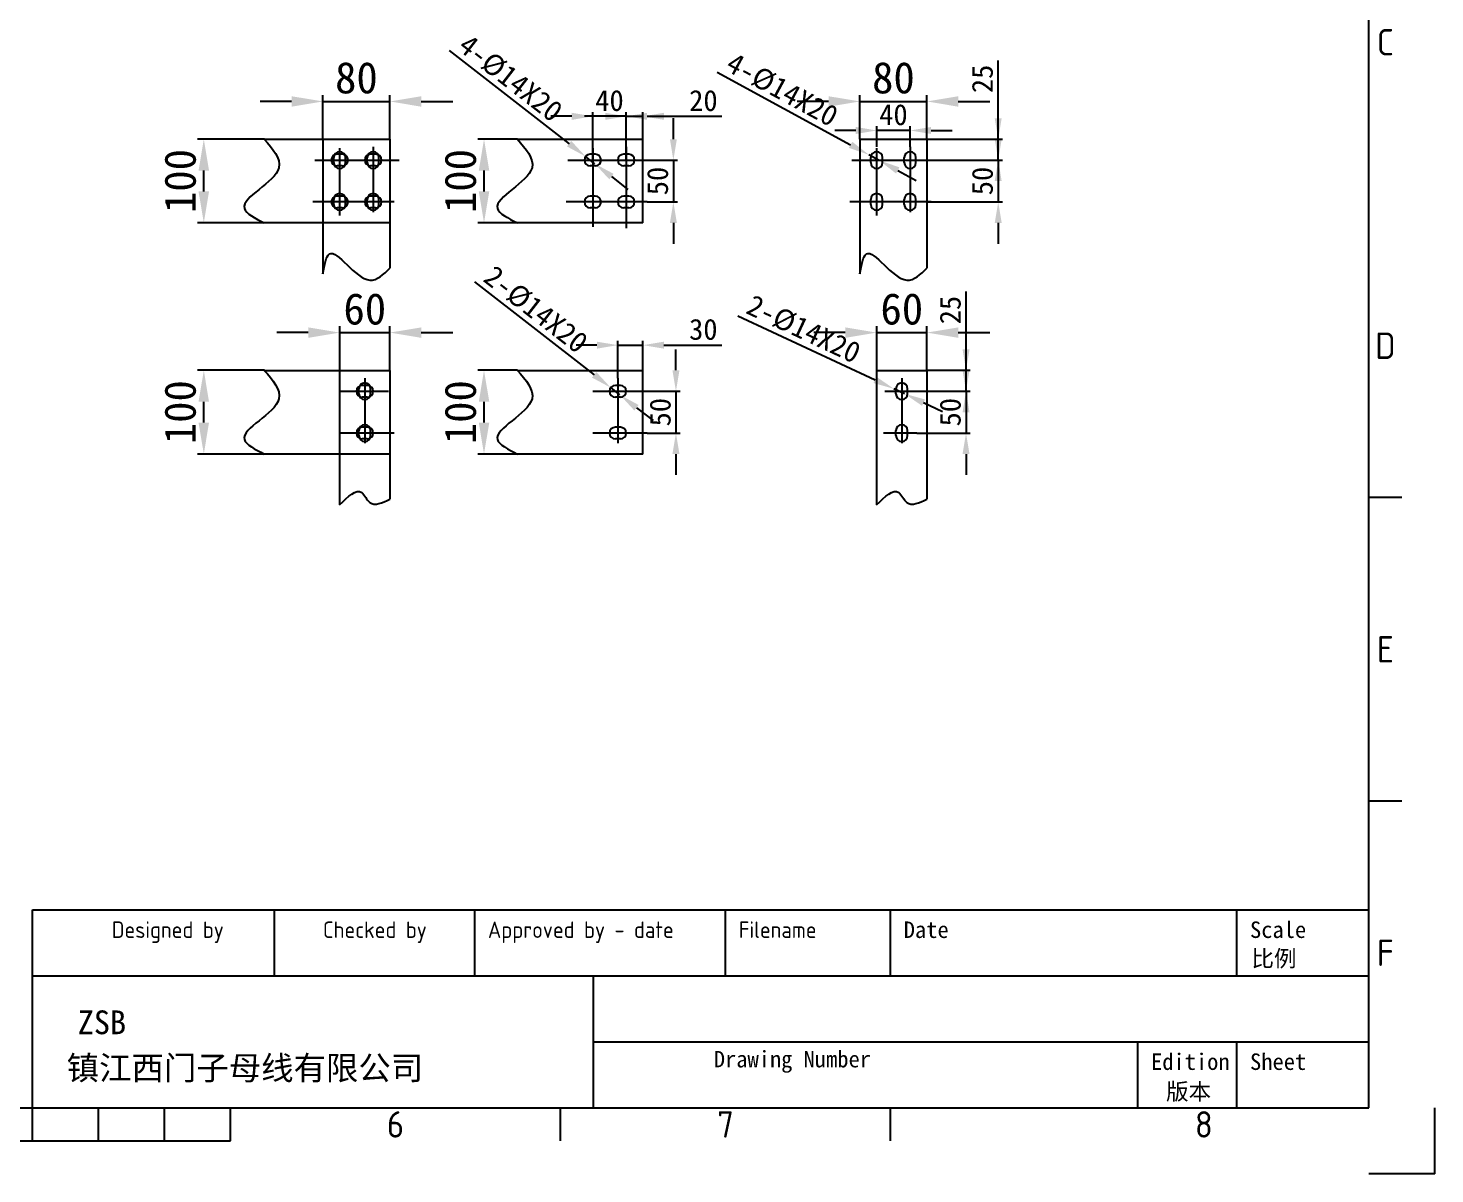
# Model space of a CAD drawing. Header units: millimetres. Extents: x 574498 to 1170950, y -60215 to -53982.
# Drawn here: x 586041 to 587722, y -59727 to -58358 of the extents above; entities that cross this region are included whole.
import ezdxf
from ezdxf.enums import TextEntityAlignment as Align

# ---------------------------------------------------------------- set-up
doc = ezdxf.new("R2010")
doc.units = ezdxf.units.MM
for name, color, linetype in [('01', 7, 'Continuous'), ('FRAME025', 7, 'Continuous'), ('FRAME050', 6, 'Continuous'), ('FRAME070', 5, 'Continuous'), ('FRAME200', 8, 'Continuous')]:
    doc.layers.add(name, color=color, linetype=linetype)
doc.styles.add('ISOCP', font='isocp.shx')
doc.styles.get("Standard").update_dxf_attribs({"font": ''})
doc.styles.add('STYLE2', font='', dxfattribs={"height": 7})
doc.styles.get('Standard').set_extended_font_data('NSimSun')
doc.styles.get('STYLE2').set_extended_font_data('SimSun')
doc.dimstyles.new('ISO-25', dxfattribs={"dimtxt": 2.5, "dimasz": 2.5, "dimexe": 1.25, "dimexo": 0.625, "dimtad": 1, "dimtxsty": 'Standard', "dimcen": 2.5, "dimadec": 0, "dimazin": 0, "dimtfac": 1, "dimtmove": 0, "dimatfit": 3, "dimfxl": 1, "dimarcsym": 0})

# ---------------------------------------------------------------- blocks, each defined once
blk = doc.blocks.new('*D288')
at = {"layer": '01', "color": 0, "lineweight": -2}
for p, q in [((586356, -58445.1), (586318.5, -58445.1)), ((586393.5, -58490.2), (586393.5, -58437.6)), ((586393.5, -58445.1), (586473.5, -58445.1)), ((586473.5, -58490.2), (586473.5, -58437.6)), ((586511, -58445.1), (586548.5, -58445.1))]:
    blk.add_line(p, q, dxfattribs=at)
at = {"layer": '01', "color": 0}
for points in [[(586356, -58438.9), (586356, -58451.4), (586393.5, -58445.1)], [(586511, -58438.9), (586511, -58451.4), (586473.5, -58445.1)]]:
    blk.add_solid(points, dxfattribs=at)
at = {"layer": 'Defpoints', "color": 0}
for p in [(586473.5, -58445.1), (586393.5, -58490.2), (586473.5, -58490.2)]:
    blk.add_point(p, dxfattribs=at)
at = {"layer": '01', "color": 0, "insert": (586433.5, -58417), "char_height": 37.5, "attachment_point": 5}
blk.add_mtext('80', dxfattribs=at)
blk = doc.blocks.new('*D289')
at = {"layer": '01', "color": 0, "lineweight": -2}
for p, q in [((586323.5, -58490.2), (586243.7, -58490.2)), ((586251.2, -58552.7), (586251.2, -58527.7)), ((586323.5, -58590.2), (586243.7, -58590.2))]:
    blk.add_line(p, q, dxfattribs=at)
at = {"layer": '01', "color": 0}
for points in [[(586244.9, -58527.7), (586257.4, -58527.7), (586251.2, -58490.2)], [(586244.9, -58552.7), (586257.4, -58552.7), (586251.2, -58590.2)]]:
    blk.add_solid(points, dxfattribs=at)
at = {"layer": 'Defpoints', "color": 0}
for p in [(586251.2, -58490.2), (586323.5, -58490.2), (586323.5, -58590.2)]:
    blk.add_point(p, dxfattribs=at)
at = {"layer": '01', "color": 0, "insert": (586223.1, -58540.2), "char_height": 37.5, "attachment_point": 5, "rotation": 90}
blk.add_mtext('100', dxfattribs=at)
blk = doc.blocks.new('*D290')
at = {"layer": '01', "color": 0, "lineweight": -2}
for p, q in [((586413.5, -58766.4), (586413.5, -58713.8)), ((586473.5, -58766.4), (586473.5, -58713.8)), ((586376, -58721.3), (586338.5, -58721.3)), ((586413.5, -58721.3), (586473.5, -58721.3)), ((586511, -58721.3), (586548.5, -58721.3))]:
    blk.add_line(p, q, dxfattribs=at)
at = {"layer": '01', "color": 0}
for points in [[(586376, -58715.1), (586376, -58727.6), (586413.5, -58721.3)], [(586511, -58715.1), (586511, -58727.6), (586473.5, -58721.3)]]:
    blk.add_solid(points, dxfattribs=at)
at = {"layer": 'Defpoints', "color": 0}
for p in [(586473.5, -58721.3), (586413.5, -58766.4), (586473.5, -58766.4)]:
    blk.add_point(p, dxfattribs=at)
at = {"layer": '01', "color": 0, "insert": (586443.5, -58693.2), "char_height": 37.5, "attachment_point": 5}
blk.add_mtext('60', dxfattribs=at)
blk = doc.blocks.new('*D291')
at = {"layer": '01', "color": 0, "lineweight": -2}
for p, q in [((586323.5, -58766.4), (586243.7, -58766.4)), ((586251.2, -58828.9), (586251.2, -58803.9)), ((586323.5, -58866.4), (586243.7, -58866.4))]:
    blk.add_line(p, q, dxfattribs=at)
at = {"layer": '01', "color": 0}
for points in [[(586244.9, -58803.9), (586257.4, -58803.9), (586251.2, -58766.4)], [(586244.9, -58828.9), (586257.4, -58828.9), (586251.2, -58866.4)]]:
    blk.add_solid(points, dxfattribs=at)
at = {"layer": 'Defpoints', "color": 0}
for p in [(586251.2, -58766.4), (586323.5, -58766.4), (586323.5, -58866.4)]:
    blk.add_point(p, dxfattribs=at)
at = {"layer": '01', "color": 0, "insert": (586223.1, -58816.4), "char_height": 37.5, "attachment_point": 5, "rotation": 90}
blk.add_mtext('100', dxfattribs=at)
blk = doc.blocks.new('*D302')
at = {"layer": '01', "color": 0, "lineweight": -2}
for p, q in [((586625.8, -58490.2), (586578.4, -58490.2)), ((586585.9, -58552.7), (586585.9, -58527.7)), ((586625.8, -58590.2), (586578.4, -58590.2))]:
    blk.add_line(p, q, dxfattribs=at)
at = {"layer": '01', "color": 0}
for points in [[(586579.7, -58527.7), (586592.2, -58527.7), (586585.9, -58490.2)], [(586579.7, -58552.7), (586592.2, -58552.7), (586585.9, -58590.2)]]:
    blk.add_solid(points, dxfattribs=at)
at = {"layer": 'Defpoints', "color": 0}
for p in [(586585.9, -58490.2), (586625.8, -58490.2), (586625.8, -58590.2)]:
    blk.add_point(p, dxfattribs=at)
at = {"layer": '01', "color": 0, "insert": (586557.8, -58540.2), "char_height": 37.5, "attachment_point": 5, "rotation": 90}
blk.add_mtext('100', dxfattribs=at)
blk = doc.blocks.new('*D303')
at = {"layer": '01', "color": 0, "lineweight": -2}
for p, q in [((586997.5, -58445.1), (586960, -58445.1)), ((587035, -58490.2), (587035, -58437.6)), ((587035, -58445.1), (587115, -58445.1)), ((587115, -58490.2), (587115, -58437.6)), ((587152.5, -58445.1), (587190, -58445.1))]:
    blk.add_line(p, q, dxfattribs=at)
at = {"layer": '01', "color": 0}
for points in [[(586997.5, -58438.9), (586997.5, -58451.4), (587035, -58445.1)], [(587152.5, -58438.9), (587152.5, -58451.4), (587115, -58445.1)]]:
    blk.add_solid(points, dxfattribs=at)
at = {"layer": 'Defpoints', "color": 0}
for p in [(587115, -58445.1), (587035, -58490.2), (587115, -58490.2)]:
    blk.add_point(p, dxfattribs=at)
at = {"layer": '01', "color": 0, "insert": (587075, -58417), "char_height": 37.5, "attachment_point": 5}
blk.add_mtext('80', dxfattribs=at)
blk = doc.blocks.new('*D304')
at = {"layer": '01', "color": 0, "lineweight": -2}
for p, q in [((586755.8, -58499.4), (586755.8, -58457.9)), ((586775.8, -58491.2), (586775.8, -58457.9)), ((586730.8, -58462.9), (586705.8, -58462.9)), ((586755.8, -58462.9), (586775.8, -58462.9)), ((586800.8, -58462.9), (586870.2, -58462.9))]:
    blk.add_line(p, q, dxfattribs=at)
at = {"layer": '01', "color": 0}
for points in [[(586730.8, -58458.7), (586730.8, -58467.1), (586755.8, -58462.9)], [(586800.8, -58458.7), (586800.8, -58467.1), (586775.8, -58462.9)]]:
    blk.add_solid(points, dxfattribs=at)
at = {"layer": 'Defpoints', "color": 0}
for p in [(586775.8, -58462.9), (586775.8, -58491.2), (586755.8, -58499.4)]:
    blk.add_point(p, dxfattribs=at)
at = {"layer": '01', "color": 0, "insert": (586848, -58444.2), "char_height": 25, "attachment_point": 5}
blk.add_mtext('20', dxfattribs=at)
blk = doc.blocks.new('*D305')
at = {"layer": '01', "color": 0, "lineweight": -2}
for p, q in [((586715.8, -58515.2), (586715.8, -58457.9)), ((586755.8, -58515.2), (586755.8, -58457.9)), ((586690.8, -58462.9), (586665.8, -58462.9)), ((586755.8, -58462.9), (586715.8, -58462.9)), ((586780.8, -58462.9), (586805.8, -58462.9))]:
    blk.add_line(p, q, dxfattribs=at)
at = {"layer": '01', "color": 0}
for points in [[(586690.8, -58458.7), (586690.8, -58467.1), (586715.8, -58462.9)], [(586780.8, -58458.7), (586780.8, -58467.1), (586755.8, -58462.9)]]:
    blk.add_solid(points, dxfattribs=at)
at = {"layer": 'Defpoints', "color": 0}
for p in [(586715.8, -58462.9), (586715.8, -58515.2), (586755.8, -58515.2)]:
    blk.add_point(p, dxfattribs=at)
at = {"layer": '01', "color": 0, "insert": (586735.8, -58444.2), "char_height": 25, "attachment_point": 5}
blk.add_mtext('40', dxfattribs=at)
blk = doc.blocks.new('*D306')
at = {"layer": '01', "color": 0, "lineweight": -2}
for p, q in [((586812.1, -58490.2), (586812.1, -58465.2)), ((586786.9, -58515.2), (586817.1, -58515.2)), ((586812.1, -58515.2), (586812.1, -58565.2)), ((586780.8, -58565.2), (586817.1, -58565.2)), ((586812.1, -58590.2), (586812.1, -58615.2))]:
    blk.add_line(p, q, dxfattribs=at)
at = {"layer": '01', "color": 0}
for points in [[(586808, -58490.2), (586816.3, -58490.2), (586812.1, -58515.2)], [(586808, -58590.2), (586816.3, -58590.2), (586812.1, -58565.2)]]:
    blk.add_solid(points, dxfattribs=at)
at = {"layer": 'Defpoints', "color": 0}
for p in [(586786.9, -58515.2), (586780.8, -58565.2), (586812.1, -58565.2)]:
    blk.add_point(p, dxfattribs=at)
at = {"layer": '01', "color": 0, "insert": (586793.4, -58540.2), "char_height": 25, "attachment_point": 5, "rotation": 90}
blk.add_mtext('50', dxfattribs=at)
blk = doc.blocks.new('*D307')
at = {"layer": '01', "color": 0, "lineweight": -2}
for p, q in [((587055, -58499.4), (587055, -58474.8)), ((587095, -58499.4), (587095, -58474.8)), ((587030, -58479.8), (587005, -58479.8)), ((587095, -58479.8), (587055, -58479.8)), ((587120, -58479.8), (587145, -58479.8))]:
    blk.add_line(p, q, dxfattribs=at)
at = {"layer": '01', "color": 0}
for points in [[(587030, -58475.6), (587030, -58484), (587055, -58479.8)], [(587120, -58475.6), (587120, -58484), (587095, -58479.8)]]:
    blk.add_solid(points, dxfattribs=at)
at = {"layer": 'Defpoints', "color": 0}
for p in [(587055, -58479.8), (587055, -58499.4), (587095, -58499.4)]:
    blk.add_point(p, dxfattribs=at)
at = {"layer": '01', "color": 0, "insert": (587075, -58461.1), "char_height": 25, "attachment_point": 5}
blk.add_mtext('40', dxfattribs=at)
blk = doc.blocks.new('*D308')
at = {"layer": '01', "color": 0, "lineweight": -2}
for p, q in [((587200.2, -58465.2), (587200.2, -58396.2)), ((587115, -58490.2), (587205.2, -58490.2)), ((587200.2, -58515.2), (587200.2, -58490.2)), ((587126, -58515.2), (587205.2, -58515.2)), ((587200.2, -58540.2), (587200.2, -58565.2))]:
    blk.add_line(p, q, dxfattribs=at)
at = {"layer": '01', "color": 0}
for points in [[(587196, -58465.2), (587204.3, -58465.2), (587200.2, -58490.2)], [(587196, -58540.2), (587204.3, -58540.2), (587200.2, -58515.2)]]:
    blk.add_solid(points, dxfattribs=at)
at = {"layer": 'Defpoints', "color": 0}
for p in [(587115, -58490.2), (587200.2, -58490.2), (587126, -58515.2)]:
    blk.add_point(p, dxfattribs=at)
at = {"layer": '01', "color": 0, "insert": (587181.4, -58418.2), "char_height": 25, "attachment_point": 5, "rotation": 90}
blk.add_mtext('25', dxfattribs=at)
blk = doc.blocks.new('*D309')
at = {"layer": '01', "color": 0, "lineweight": -2}
for p, q in [((587200.2, -58490.2), (587200.2, -58465.2)), ((587115, -58515.2), (587205.2, -58515.2)), ((587200.2, -58515.2), (587200.2, -58565.2)), ((587115, -58565.2), (587205.2, -58565.2)), ((587200.2, -58590.2), (587200.2, -58615.2))]:
    blk.add_line(p, q, dxfattribs=at)
at = {"layer": '01', "color": 0}
for points in [[(587196, -58490.2), (587204.3, -58490.2), (587200.2, -58515.2)], [(587196, -58590.2), (587204.3, -58590.2), (587200.2, -58565.2)]]:
    blk.add_solid(points, dxfattribs=at)
at = {"layer": 'Defpoints', "color": 0}
for p in [(587115, -58515.2), (587115, -58565.2), (587200.2, -58565.2)]:
    blk.add_point(p, dxfattribs=at)
at = {"layer": '01', "color": 0, "insert": (587181.4, -58540.2), "char_height": 25, "attachment_point": 5, "rotation": 90}
blk.add_mtext('50', dxfattribs=at)
blk = doc.blocks.new('*D310')
at = {"layer": '01', "color": 0, "lineweight": -2}
for p, q in [((586544.3, -58384.3), (586687.5, -58495.6)), ((586718.3, -58519.5), (586707.3, -58510.9)), ((586738.1, -58534.9), (586757.8, -58550.2))]:
    blk.add_line(p, q, dxfattribs=at)
at = {"layer": '01', "color": 0}
for points in [[(586690.1, -58492.3), (586685, -58498.9), (586707.3, -58510.9)], [(586740.6, -58531.6), (586735.5, -58538.1), (586718.3, -58519.5)]]:
    blk.add_solid(points, dxfattribs=at)
at = {"layer": 'Defpoints', "color": 0}
for p in [(586707.3, -58510.9), (586718.3, -58519.5)]:
    blk.add_point(p, dxfattribs=at)
at = {"layer": '01', "color": 0, "insert": (586617.6, -58417.5), "char_height": 25, "attachment_point": 5, "rotation": 322.1492}
blk.add_mtext('4-%%C14X20', dxfattribs=at)
blk = doc.blocks.new('*D311')
at = {"layer": '01', "color": 0, "lineweight": -2}
for p, q in [((586864.5, -58410.3), (587023.8, -58496.9)), ((587058.1, -58515.6), (587045.8, -58508.9)), ((587080.1, -58527.5), (587102, -58539.4))]:
    blk.add_line(p, q, dxfattribs=at)
at = {"layer": '01', "color": 0}
for points in [[(587025.8, -58493.3), (587021.8, -58500.6), (587045.8, -58508.9)], [(587082.1, -58523.8), (587078.1, -58531.2), (587058.1, -58515.6)]]:
    blk.add_solid(points, dxfattribs=at)
at = {"layer": 'Defpoints', "color": 0}
for p in [(587045.8, -58508.9), (587058.1, -58515.6)]:
    blk.add_point(p, dxfattribs=at)
at = {"layer": '01', "color": 0, "insert": (586942.1, -58431.2), "char_height": 25, "attachment_point": 5, "rotation": 331.4669}
blk.add_mtext('4-%%C14X20', dxfattribs=at)
blk = doc.blocks.new('*D312')
at = {"layer": '01', "color": 0, "lineweight": -2}
for p, q in [((586625.8, -58766.4), (586578.4, -58766.4)), ((586585.9, -58828.9), (586585.9, -58803.9)), ((586625.8, -58866.4), (586578.4, -58866.4))]:
    blk.add_line(p, q, dxfattribs=at)
at = {"layer": '01', "color": 0}
for points in [[(586579.7, -58803.9), (586592.2, -58803.9), (586585.9, -58766.4)], [(586579.7, -58828.9), (586592.2, -58828.9), (586585.9, -58866.4)]]:
    blk.add_solid(points, dxfattribs=at)
at = {"layer": 'Defpoints', "color": 0}
for p in [(586585.9, -58766.4), (586625.8, -58766.4), (586625.8, -58866.4)]:
    blk.add_point(p, dxfattribs=at)
at = {"layer": '01', "color": 0, "insert": (586557.8, -58816.4), "char_height": 37.5, "attachment_point": 5, "rotation": 90}
blk.add_mtext('100', dxfattribs=at)
blk = doc.blocks.new('*D313')
at = {"layer": '01', "color": 0, "lineweight": -2}
for p, q in [((587055, -58766.4), (587055, -58713.8)), ((587115, -58766.4), (587115, -58713.8)), ((587017.5, -58721.3), (586980, -58721.3)), ((587055, -58721.3), (587115, -58721.3)), ((587152.5, -58721.3), (587190, -58721.3))]:
    blk.add_line(p, q, dxfattribs=at)
at = {"layer": '01', "color": 0}
for points in [[(587017.5, -58715.1), (587017.5, -58727.6), (587055, -58721.3)], [(587152.5, -58715.1), (587152.5, -58727.6), (587115, -58721.3)]]:
    blk.add_solid(points, dxfattribs=at)
at = {"layer": 'Defpoints', "color": 0}
for p in [(587115, -58721.3), (587055, -58766.4), (587115, -58766.4)]:
    blk.add_point(p, dxfattribs=at)
at = {"layer": '01', "color": 0, "insert": (587085, -58693.2), "char_height": 37.5, "attachment_point": 5}
blk.add_mtext('60', dxfattribs=at)
blk = doc.blocks.new('*D314')
at = {"layer": '01', "color": 0, "lineweight": -2}
for p, q in [((586745.8, -58775.6), (586745.8, -58731.3)), ((586775.8, -58766.4), (586775.8, -58731.3)), ((586720.8, -58736.3), (586695.8, -58736.3)), ((586745.8, -58736.3), (586775.8, -58736.3)), ((586800.8, -58736.3), (586870, -58736.3))]:
    blk.add_line(p, q, dxfattribs=at)
at = {"layer": '01', "color": 0}
for points in [[(586720.8, -58732.2), (586720.8, -58740.5), (586745.8, -58736.3)], [(586800.8, -58732.2), (586800.8, -58740.5), (586775.8, -58736.3)]]:
    blk.add_solid(points, dxfattribs=at)
at = {"layer": 'Defpoints', "color": 0}
for p in [(586775.8, -58736.3), (586745.8, -58775.6), (586775.8, -58766.4)]:
    blk.add_point(p, dxfattribs=at)
at = {"layer": '01', "color": 0, "insert": (586847.9, -58717.6), "char_height": 25, "attachment_point": 5}
blk.add_mtext('30', dxfattribs=at)
blk = doc.blocks.new('*D315')
at = {"layer": '01', "color": 0, "lineweight": -2}
for p, q in [((586815.2, -58766.4), (586815.2, -58741.4)), ((586774.2, -58791.4), (586820.2, -58791.4)), ((586815.2, -58791.4), (586815.2, -58841.4)), ((586780.8, -58841.4), (586820.2, -58841.4)), ((586815.2, -58866.4), (586815.2, -58891.4))]:
    blk.add_line(p, q, dxfattribs=at)
at = {"layer": '01', "color": 0}
for points in [[(586811, -58766.4), (586819.4, -58766.4), (586815.2, -58791.4)], [(586811, -58866.4), (586819.4, -58866.4), (586815.2, -58841.4)]]:
    blk.add_solid(points, dxfattribs=at)
at = {"layer": 'Defpoints', "color": 0}
for p in [(586774.2, -58791.4), (586780.8, -58841.4), (586815.2, -58841.4)]:
    blk.add_point(p, dxfattribs=at)
at = {"layer": '01', "color": 0, "insert": (586796.5, -58816.4), "char_height": 25, "attachment_point": 5, "rotation": 90}
blk.add_mtext('50', dxfattribs=at)
blk = doc.blocks.new('*D316')
at = {"layer": '01', "color": 0, "lineweight": -2}
for p, q in [((587161.7, -58766.4), (587161.7, -58741.4)), ((587103.5, -58791.4), (587166.7, -58791.4)), ((587161.7, -58791.4), (587161.7, -58841.4)), ((587103, -58841.4), (587166.7, -58841.4)), ((587161.7, -58866.4), (587161.7, -58891.4))]:
    blk.add_line(p, q, dxfattribs=at)
at = {"layer": '01', "color": 0}
for points in [[(587157.6, -58766.4), (587165.9, -58766.4), (587161.7, -58791.4)], [(587157.6, -58866.4), (587165.9, -58866.4), (587161.7, -58841.4)]]:
    blk.add_solid(points, dxfattribs=at)
at = {"layer": 'Defpoints', "color": 0}
for p in [(587103.5, -58791.4), (587103, -58841.4), (587161.7, -58841.4)]:
    blk.add_point(p, dxfattribs=at)
at = {"layer": '01', "color": 0, "insert": (587143, -58816.4), "char_height": 25, "attachment_point": 5, "rotation": 90}
blk.add_mtext('50', dxfattribs=at)
blk = doc.blocks.new('*D317')
at = {"layer": '01', "color": 0, "lineweight": -2}
for p, q in [((587161.7, -58741.4), (587161.7, -58672.4)), ((587115, -58766.4), (587166.7, -58766.4)), ((587161.7, -58791.4), (587161.7, -58766.4)), ((587115, -58791.4), (587166.7, -58791.4)), ((587161.7, -58816.4), (587161.7, -58841.4))]:
    blk.add_line(p, q, dxfattribs=at)
at = {"layer": '01', "color": 0}
for points in [[(587157.6, -58741.4), (587165.9, -58741.4), (587161.7, -58766.4)], [(587157.6, -58816.4), (587165.9, -58816.4), (587161.7, -58791.4)]]:
    blk.add_solid(points, dxfattribs=at)
at = {"layer": 'Defpoints', "color": 0}
for p in [(587115, -58766.4), (587161.7, -58766.4), (587115, -58791.4)]:
    blk.add_point(p, dxfattribs=at)
at = {"layer": '01', "color": 0, "insert": (587143, -58694.4), "char_height": 25, "attachment_point": 5, "rotation": 90}
blk.add_mtext('25', dxfattribs=at)
blk = doc.blocks.new('*D318')
at = {"layer": '01', "color": 0, "lineweight": -2}
for p, q in [((586574.7, -58660.8), (586717.5, -58771.8)), ((586748.3, -58795.7), (586737.3, -58787.1)), ((586768.1, -58811.1), (586787.8, -58826.4))]:
    blk.add_line(p, q, dxfattribs=at)
at = {"layer": '01', "color": 0}
for points in [[(586720.1, -58768.5), (586715, -58775.1), (586737.3, -58787.1)], [(586770.6, -58807.8), (586765.5, -58814.4), (586748.3, -58795.7)]]:
    blk.add_solid(points, dxfattribs=at)
at = {"layer": 'Defpoints', "color": 0}
for p in [(586737.3, -58787.1), (586748.3, -58795.7)]:
    blk.add_point(p, dxfattribs=at)
at = {"layer": '01', "color": 0, "insert": (586647.8, -58693.8), "char_height": 25, "attachment_point": 5, "rotation": 322.1492}
blk.add_mtext('2-%%C14X20', dxfattribs=at)
blk = doc.blocks.new('*D319')
at = {"layer": '01', "color": 0, "lineweight": -2}
for p, q in [((586889.2, -58701.2), (587053, -58777.9)), ((587088.3, -58794.4), (587075.6, -58788.5)), ((587110.9, -58805), (587133.6, -58815.6))]:
    blk.add_line(p, q, dxfattribs=at)
at = {"layer": '01', "color": 0}
for points in [[(587054.7, -58774.1), (587051.2, -58781.6), (587075.6, -58788.5)], [(587112.7, -58801.2), (587109.2, -58808.8), (587088.3, -58794.4)]]:
    blk.add_solid(points, dxfattribs=at)
at = {"layer": 'Defpoints', "color": 0}
for p in [(587075.6, -58788.5), (587088.3, -58794.4)]:
    blk.add_point(p, dxfattribs=at)
at = {"layer": '01', "color": 0, "insert": (586967.7, -58717.3), "char_height": 25, "attachment_point": 5, "rotation": 334.932}
blk.add_mtext('2-%%C14X20', dxfattribs=at)

msp = doc.modelspace()

# ---------------------------------------------------------------- linework, layer by layer
at = {"layer": '01', "color": 4}
for p, q in [((586323.45209, -58490.21845), (586473.45209, -58490.21845)), ((586393.45209, -58490.21845), (586393.45209, -58651.02496)), ((586473.45209, -58490.21845), (586473.45209, -58644.25104)), ((586625.80212, -58490.21845), (586775.80212, -58490.21845)), ((586775.80212, -58590.21845), (586775.80212, -58491.24148)), ((587034.95151, -58490.21845), (587034.95151, -58651.02496)), ((587034.95151, -58490.21845), (587114.95151, -58490.21845)), ((587114.95151, -58490.21845), (587114.95151, -58644.25104)), ((586406.45209, -58518.21845), (586406.45209, -58512.21845)), ((586416.45209, -58508.21845), (586410.45209, -58508.21845)), ((586413.45209, -58501.1259), (586413.45209, -58581.24569)), ((586420.45209, -58518.21845), (586420.45209, -58512.21845)), ((586446.45209, -58518.21845), (586446.45209, -58512.21845)), ((586456.45209, -58508.21845), (586450.45209, -58508.21845)), ((586453.45209, -58499.38301), (586453.45209, -58577.22835)), ((586460.45209, -58518.21845), (586460.45209, -58512.21845)), ((586718.80212, -58508.21845), (586712.80212, -58508.21845)), ((586715.80212, -58501.1259), (586715.80212, -58594.76682)), ((586758.80212, -58508.21845), (586752.80212, -58508.21845)), ((586755.80212, -58499.38301), (586755.80212, -58596.72474)), ((587047.95151, -58518.21845), (587047.95151, -58512.21845)), ((587054.95151, -58501.1259), (587054.95151, -58581.24569)), ((587061.95151, -58518.21845), (587061.95151, -58512.21845)), ((587087.95151, -58518.21845), (587087.95151, -58512.21845)), ((587094.95151, -58499.38301), (587094.95151, -58577.22835)), ((587101.95151, -58518.21845), (587101.95151, -58512.21845)), ((586383.82799, -58515.21845), (586484.50115, -58515.21845)), ((586416.45209, -58522.21845), (586410.45209, -58522.21845)), ((586456.45209, -58522.21845), (586450.45209, -58522.21845)), ((586686.17801, -58515.21845), (586786.85117, -58515.21845)), ((586718.80212, -58522.21845), (586712.80212, -58522.21845)), ((586758.80212, -58522.21845), (586752.80212, -58522.21845)), ((587025.32741, -58515.21845), (587126.00057, -58515.21845)), ((586406.45209, -58568.21845), (586406.45209, -58562.21845)), ((586416.45209, -58558.21845), (586410.45209, -58558.21845)), ((586420.45209, -58568.21845), (586420.45209, -58562.21845)), ((586446.45209, -58568.21845), (586446.45209, -58562.21845)), ((586456.45209, -58558.21845), (586450.45209, -58558.21845)), ((586460.45209, -58568.21845), (586460.45209, -58562.21845)), ((586718.80212, -58558.21845), (586712.80212, -58558.21845)), ((586758.80212, -58558.21845), (586752.80212, -58558.21845)), ((587047.95151, -58568.21845), (587047.95151, -58562.21845)), ((587061.95151, -58568.21845), (587061.95151, -58562.21845)), ((587087.95151, -58568.21845), (587087.95151, -58562.21845)), ((587101.95151, -58568.21845), (587101.95151, -58562.21845)), ((586478.45209, -58565.21845), (586381.55946, -58565.21845)), ((586416.45209, -58572.21845), (586410.45209, -58572.21845)), ((586456.45209, -58572.21845), (586450.45209, -58572.21845)), ((586780.80212, -58565.21845), (586683.90948, -58565.21845)), ((586718.80212, -58572.21845), (586712.80212, -58572.21845)), ((586758.80212, -58572.21845), (586752.80212, -58572.21845)), ((587119.95151, -58565.21845), (587023.05888, -58565.21845)), ((586473.45209, -58590.21845), (586323.45209, -58590.21845)), ((586775.80212, -58590.21845), (586625.80212, -58590.21845)), ((586323.45209, -58766.42604), (586473.45209, -58766.42604)), ((586413.45209, -58766.42604), (586413.45209, -58927.23256)), ((586443.45209, -58775.5906), (586443.45209, -58853.43594)), ((586473.45209, -58766.42604), (586473.45209, -58920.45863)), ((586625.80212, -58766.42604), (586775.80212, -58766.42604)), ((586745.80212, -58775.5906), (586745.80212, -58853.43594)), ((586775.80212, -58866.42604), (586775.80212, -58766.42604)), ((587054.95151, -58766.42604), (587054.95151, -58927.23256)), ((587054.95151, -58766.42604), (587114.95151, -58766.42604)), ((587084.95151, -58775.5906), (587084.95151, -58853.43594)), ((587114.95151, -58766.42604), (587114.95151, -58920.45863)), ((586413.45209, -58791.42604), (586471.87514, -58791.42604)), ((586436.45209, -58794.42604), (586436.45209, -58788.42604)), ((586446.45209, -58784.42604), (586440.45209, -58784.42604)), ((586446.45209, -58798.42604), (586440.45209, -58798.42604)), ((586450.45209, -58794.42604), (586450.45209, -58788.42604)), ((586715.80212, -58791.42604), (586774.22516, -58791.42604)), ((586748.80212, -58784.42604), (586742.80212, -58784.42604)), ((586748.80212, -58798.42604), (586742.80212, -58798.42604)), ((587064.67427, -58791.42604), (587103.47967, -58791.42604)), ((587077.95151, -58794.42604), (587077.95151, -58788.42604)), ((587091.95151, -58794.42604), (587091.95151, -58788.42604)), ((586478.45209, -58841.42604), (586413.45209, -58841.42604)), ((586436.45209, -58844.42604), (586436.45209, -58838.42604)), ((586446.45209, -58834.42604), (586440.45209, -58834.42604)), ((586446.45209, -58848.42604), (586440.45209, -58848.42604)), ((586450.45209, -58844.42604), (586450.45209, -58838.42604)), ((586780.80212, -58841.42604), (586715.80212, -58841.42604)), ((586748.80212, -58834.42604), (586742.80212, -58834.42604)), ((586748.80212, -58848.42604), (586742.80212, -58848.42604)), ((587102.98231, -58841.42604), (587063.10481, -58841.42604)), ((587077.95151, -58844.42604), (587077.95151, -58838.42604)), ((587091.95151, -58844.42604), (587091.95151, -58838.42604)), ((586473.45209, -58866.42604), (586323.45209, -58866.42604)), ((586775.80212, -58866.42604), (586625.80212, -58866.42604))]:
    msp.add_line(p, q, dxfattribs=at)
for centre, start, end in [((586410.45209, -58515.21845), 90, 270), ((586413.45209, -58512.21845), 0, 180), ((586416.45209, -58515.21845), 270, 90), ((586450.45209, -58515.21845), 90, 270), ((586453.45209, -58512.21845), 0, 180), ((586456.45209, -58515.21845), 270, 90), ((586712.80212, -58515.21845), 90, 270), ((586718.80212, -58515.21845), 270, 90), ((586752.80212, -58515.21845), 90, 270), ((586758.80212, -58515.21845), 270, 90), ((587054.95151, -58512.21845), 0, 180), ((587094.95151, -58512.21845), 0, 180), ((586413.45209, -58518.21845), 180, 0), ((586453.45209, -58518.21845), 180, 0), ((587054.95151, -58518.21845), 180, 0), ((587094.95151, -58518.21845), 180, 0), ((586410.45209, -58565.21845), 90, 270), ((586413.45209, -58562.21845), 0, 180), ((586416.45209, -58565.21845), 270, 90), ((586450.45209, -58565.21845), 90, 270), ((586453.45209, -58562.21845), 0, 180), ((586456.45209, -58565.21845), 270, 90), ((586712.80212, -58565.21845), 90, 270), ((586718.80212, -58565.21845), 270, 90), ((586752.80212, -58565.21845), 90, 270), ((586758.80212, -58565.21845), 270, 90), ((587054.95151, -58562.21845), 0, 180), ((587094.95151, -58562.21845), 0, 180), ((586413.45209, -58568.21845), 180, 0), ((586453.45209, -58568.21845), 180, 0), ((587054.95151, -58568.21845), 180, 0), ((587094.95151, -58568.21845), 180, 0), ((586443.45209, -58788.42604), 0, 180), ((587084.95151, -58788.42604), 0, 180), ((586440.45209, -58791.42604), 90, 270), ((586443.45209, -58794.42604), 180, 0), ((586446.45209, -58791.42604), 270, 90), ((586742.80212, -58791.42604), 90, 270), ((586748.80212, -58791.42604), 270, 90), ((587084.95151, -58794.42604), 180, 0), ((586443.45209, -58838.42604), 0, 180), ((587084.95151, -58838.42604), 0, 180), ((586440.45209, -58841.42604), 90, 270), ((586443.45209, -58844.42604), 180, 0), ((586446.45209, -58841.42604), 270, 90), ((586742.80212, -58841.42604), 90, 270), ((586748.80212, -58841.42604), 270, 90), ((587084.95151, -58844.42604), 180, 0)]:
    msp.add_arc(centre, 7, start, end, dxfattribs=at)
for points in [[(586323.45209, -58490.21845), (586340.88883, -58524.29574), (586299.60904, -58572.8464), (586323.45209, -58590.21845)], [(586625.80212, -58490.21845), (586643.23885, -58524.29574), (586601.95906, -58572.8464), (586625.80212, -58590.21845)], [(586393.45209, -58651.02496), (586401.18586, -58627.31757), (586449.49091, -58658.64496), (586473.45209, -58644.25104)], [(587034.95151, -58651.02496), (587042.68528, -58627.31757), (587090.99032, -58658.64496), (587114.95151, -58644.25104)], [(586323.45209, -58766.42604), (586340.88883, -58800.50333), (586299.60904, -58849.05399), (586323.45209, -58866.42604)], [(586625.80212, -58766.42604), (586643.23885, -58800.50333), (586601.95906, -58849.05399), (586625.80212, -58866.42604)], [(586413.45209, -58927.23256), (586439.96087, -58912.57019), (586449.49091, -58924.20219), (586473.45209, -58920.45863)], [(587054.95151, -58927.23256), (587081.46029, -58912.57019), (587090.99032, -58924.20219), (587114.95151, -58920.45863)]]:
    msp.add_spline(points, degree=3, dxfattribs=at)
at = {"layer": 'FRAME050'}
for p, q in [((587682.35506, -58918.32387), (587642.93074, -58918.32387)), ((587682.35506, -59281.02761), (587642.93074, -59281.02761)), ((586046.52939, -59687.09811), (586046.52939, -59647.67379)), ((586125.37803, -59687.09811), (586125.37803, -59647.67379)), ((586204.22667, -59687.09811), (586204.22667, -59647.67379)), ((586283.07531, -59687.09811), (586283.07531, -59647.67379)), ((586677.31851, -59687.09811), (586677.31851, -59647.67379)), ((587071.56171, -59687.09811), (587071.56171, -59647.67379)), ((585494.58891, -59687.09811), (586283.07531, -59687.09811))]:
    msp.add_line(p, q, dxfattribs=at)
at = {"layer": 'FRAME070'}
for p, q in [((587642.93074, -59647.67379), (587642.93074, -57463.56646)), ((586046.52939, -59647.67379), (586046.52939, -59411.12787)), ((586046.52939, -59411.12787), (587642.93074, -59411.12787)), ((586335.67182, -59489.97651), (586335.67182, -59411.12787)), ((586574.81528, -59489.97651), (586574.81528, -59411.12787)), ((586874.44011, -59489.97651), (586874.44011, -59411.12787)), ((587071.56171, -59489.97651), (587071.56171, -59411.12787)), ((587485.23346, -59489.97651), (587485.23346, -59411.12787)), ((586046.52939, -59489.97651), (587642.93074, -59489.97651)), ((586716.74283, -59647.67379), (586716.74283, -59489.97651)), ((586716.74283, -59568.82515), (587642.93074, -59568.82515)), ((587366.9605, -59647.67379), (587366.9605, -59568.82515)), ((587485.23346, -59647.67379), (587485.23346, -59568.82515)), ((584628.52598, -59647.67379), (587642.93074, -59647.67379))]:
    msp.add_line(p, q, dxfattribs=at)
at = {"layer": 'FRAME200'}
for q in [(587721.77938, -59647.67379), (587642.93074, -59726.52243)]:
    msp.add_line((587721.77938, -59726.52243), q, dxfattribs=at)

# ---------------------------------------------------------------- texts
at = {"color": 7, "style": 'STYLE2'}
for s, p in [('Date', (587087.33144, -59434.78246)), ('Scale', (587501.00318, -59434.78246)), ('Edition', (587382.73022, -59592.47974)), ('Sheet', (587501.00318, -59592.47974))]:
    msp.add_text(s, height=19.71216, dxfattribs=at).set_placement(p, align=Align.MIDDLE_LEFT)
for s, height, p in [('镇江西门子母线有限公司', 28.3855104, (586087.35138, -59614.15223)), ('Drawing Number', 19.71216, (586860.44611, -59599.25657))]:
    msp.add_text(s, height=height, dxfattribs=at).set_placement(p)
at = {"color": 7, "insert": (586100.50126, -59531.23603), "char_height": 28.38551, "width": 58.2213392, "attachment_point": 1, "style": 'STYLE2'}
msp.add_mtext('ZSB', dxfattribs=at)
at = {"color": 7, "style": 'STYLE2'}
for tag, p, s in [('比例', (587502.69865, -59479.00759), ''), ('版本', (587400.69718, -59637.98081), '1')]:
    msp.add_attdef(tag, p, s, height=19.71216, dxfattribs=at)
at = {"layer": 'FRAME025', "style": 'ISOCP'}
for s, p in [('Designed by', (586141.14776, -59434.78246)), ('Checked by', (586393.4634, -59434.78246)), ('Approved by - date', (586590.585, -59434.78246)), ('Filename', (586890.20984, -59434.78246))]:
    msp.add_text(s, height=19.71216, dxfattribs=at).set_placement(p, align=Align.MIDDLE_LEFT)
at = {"layer": 'FRAME050', "style": 'ISOCP'}
for s, p in [('C', (587662.6429, -58374.26825)), ('D', (587662.6429, -58736.972)), ('E', (587662.6429, -59099.67574)), ('F', (587662.6429, -59462.37949)), ('6', (586480.19691, -59667.38595)), ('7', (586874.44011, -59667.38595)), ('8', (587445.80914, -59667.38595))]:
    msp.add_text(s, height=31.53946, dxfattribs=at).set_placement(p, align=Align.MIDDLE)

# ---------------------------------------------------------------- dimensions: what is measured, and where the dimension line sits
at = {"layer": '01', "color": 4}
for p1, p2, text, picture, middle in [((586718.3294, -58519.5137), (586707.27484, -58510.9232), '4-%%C14X20', '*D310', (586617.55617, -58417.45695)), ((587058.1013, -58515.56211), (587045.80172, -58508.87479), '4-%%C14X20', '*D311', (586942.13378, -58431.16805)), ((586748.3294, -58795.72129), (586737.27484, -58787.13079), '2-%%C14X20', '*D318', (586647.77551, -58693.83499)), ((587088.29215, -58794.39189), (587075.61087, -58788.46019), '2-%%C14X20', '*D319', (586967.68748, -58717.27889))]:
    dim = msp.add_diameter_dim_2p(p1=p1, p2=p2, text=text, dimstyle='ISO-25', override={"dimscale": 10, "dimexe": 0.5, "dimexo": 0, "dimfxl": 200}, dxfattribs=at)
    dim.commit()
    dim.dimension.update_dxf_attribs({"geometry": picture, "text_midpoint": middle})
for base, p1, p2, override, picture, middle in [((586473.45209, -58445.10349), (586393.45209, -58490.21845), (586473.45209, -58490.21845), {"dimscale": 15, "dimexe": 0.5, "dimexo": 0, "dimfxl": 200}, '*D288', (586433.45209, -58416.97849)), ((587114.95151, -58445.10349), (587034.95151, -58490.21845), (587114.95151, -58490.21845), {"dimscale": 15, "dimexe": 0.5, "dimexo": 0, "dimfxl": 200}, '*D303', (587074.95151, -58416.97849)), ((586775.80212, -58462.91174), (586755.80212, -58499.38301), (586775.80212, -58491.24148), {"dimscale": 10, "dimexe": 0.5, "dimexo": 0, "dimfxl": 200}, '*D304', (586848.02434, -58444.16174)), ((586775.80212, -58736.32469), (586745.80212, -58775.5906), (586775.80212, -58766.42604), {"dimscale": 10, "dimexe": 0.5, "dimexo": 0, "dimfxl": 200}, '*D314', (586847.88545, -58717.57469))]:
    dim = msp.add_linear_dim(base=base, p1=p1, p2=p2, dimstyle='ISO-25', override=override, dxfattribs=at)
    dim.commit()
    dim.dimension.update_dxf_attribs({"geometry": picture, "text_midpoint": middle})
for base, p1, p2, override, picture, middle in [((587200.18095, -58490.21845), (587126.00057, -58515.21845), (587114.95151, -58490.21845), {"dimscale": 10, "dimexe": 0.5, "dimexo": 0, "dimfxl": 200}, '*D308', (587181.43095, -58418.20456)), ((586812.14211, -58565.21845), (586786.85117, -58515.21845), (586780.80212, -58565.21845), {"dimscale": 10, "dimexe": 0.5, "dimexo": 0, "dimfxl": 200}, '*D306', (586793.39211, -58540.21845)), ((587200.18095, -58565.21845), (587114.95151, -58515.21845), (587114.95151, -58565.21845), {"dimscale": 10, "dimexe": 0.5, "dimexo": 0, "dimfxl": 200}, '*D309', (587181.43095, -58540.21845)), ((586251.18242, -58490.21845), (586323.45209, -58590.21845), (586323.45209, -58490.21845), {"dimscale": 15, "dimexe": 0.5, "dimexo": 0, "dimfxl": 200}, '*D289', (586223.05742, -58540.21845)), ((586585.91728, -58490.21845), (586625.80212, -58590.21845), (586625.80212, -58490.21845), {"dimscale": 15, "dimexe": 0.5, "dimexo": 0, "dimfxl": 200}, '*D302', (586557.79228, -58540.21845)), ((587161.72923, -58766.42604), (587114.95151, -58791.42604), (587114.95151, -58766.42604), {"dimscale": 10, "dimexe": 0.5, "dimexo": 0, "dimfxl": 200}, '*D317', (587142.97923, -58694.41215)), ((586815.20227, -58841.42604), (586774.22516, -58791.42604), (586780.80212, -58841.42604), {"dimscale": 10, "dimexe": 0.5, "dimexo": 0, "dimfxl": 200}, '*D315', (586796.45227, -58816.42604)), ((587161.72923, -58841.42604), (587103.47967, -58791.42604), (587102.98231, -58841.42604), {"dimscale": 10, "dimexe": 0.5, "dimexo": 0, "dimfxl": 200}, '*D316', (587142.97923, -58816.42604)), ((586251.18242, -58766.42604), (586323.45209, -58866.42604), (586323.45209, -58766.42604), {"dimscale": 15, "dimexe": 0.5, "dimexo": 0, "dimfxl": 200}, '*D291', (586223.05742, -58816.42604)), ((586585.91728, -58766.42604), (586625.80212, -58866.42604), (586625.80212, -58766.42604), {"dimscale": 15, "dimexe": 0.5, "dimexo": 0, "dimfxl": 200}, '*D312', (586557.79228, -58816.42604))]:
    dim = msp.add_linear_dim(base=base, p1=p1, p2=p2, angle=90, dimstyle='ISO-25', override=override, dxfattribs=at)
    dim.commit()
    dim.dimension.update_dxf_attribs({"geometry": picture, "text_midpoint": middle})
for base, p1, p2, override, picture, middle in [((586715.80212, -58462.91174), (586755.80212, -58515.21845), (586715.80212, -58515.21845), {"dimscale": 10, "dimexe": 0.5, "dimexo": 0, "dimfxl": 200}, '*D305', (586735.80212, -58462.91174)), ((587054.95151, -58479.80047), (587094.95151, -58499.38301), (587054.95151, -58499.38301), {"dimscale": 10, "dimexe": 0.5, "dimexo": 0, "dimfxl": 200}, '*D307', (587074.95151, -58479.80047)), ((586473.45209, -58721.31108), (586413.45209, -58766.42604), (586473.45209, -58766.42604), {"dimscale": 15, "dimexe": 0.5, "dimexo": 0, "dimfxl": 200}, '*D290', (586443.45209, -58721.31108)), ((587114.95151, -58721.31108), (587054.95151, -58766.42604), (587114.95151, -58766.42604), {"dimscale": 15, "dimexe": 0.5, "dimexo": 0, "dimfxl": 200}, '*D313', (587084.95151, -58721.31108))]:
    dim = msp.add_linear_dim(base=base, p1=p1, p2=p2, dimstyle='ISO-25', override=override, dxfattribs=at)
    dim.commit()
    dim.dimension.update_dxf_attribs({"geometry": picture, "text_midpoint": middle, "dimtype": 160})

doc.saveas('drawing.dxf')
